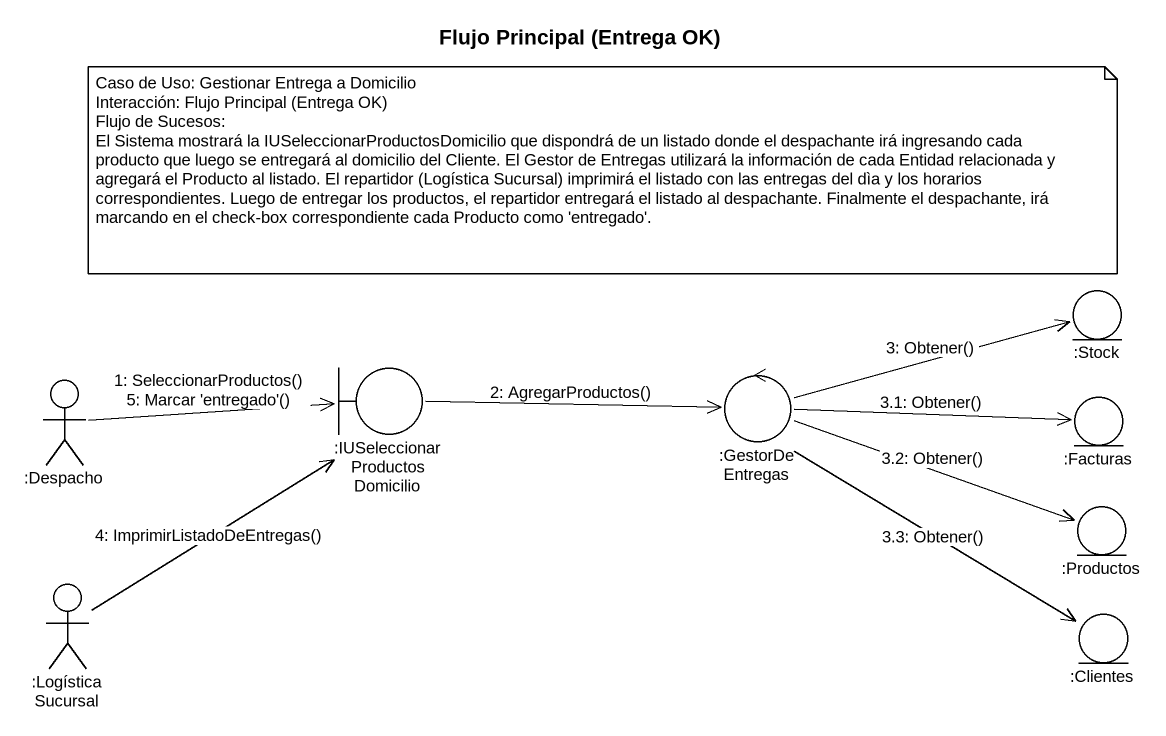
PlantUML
@startuml
title Flujo Principal (Entrega OK)
entity ":Stock" as Stock
actor ":Despacho" as Despacho
boundary ":IUSeleccionarProductosDomicilio" as IUSeleccionarProductosDomici
control ":GestorDeEntregas" as GestorDeEntregas
entity ":Facturas" as Facturas
entity ":Productos" as Productos
actor ":LogísticaSucursal" as LogísticaSucursal
entity ":Clientes" as Clientes
Despacho -right-> IUSeleccionarProductosDomici : 1: SeleccionarProductos()\n5: Marcar 'entregado'()
IUSeleccionarProductosDomici -right-> GestorDeEntregas : 2: AgregarProductos()
GestorDeEntregas -right-> Stock : 3: Obtener()
GestorDeEntregas -right-> Facturas : 3.1: Obtener()
GestorDeEntregas -right-> Productos : 3.2: Obtener()
GestorDeEntregas --> Clientes : 3.3: Obtener()
LogísticaSucursal -up-> IUSeleccionarProductosDomici : 4: ImprimirListadoDeEntregas()
note as N1
  Caso de Uso: Gestionar Entrega a Domicilio
  Interacción: Flujo Principal (Entrega OK)
  Flujo de Sucesos:
  El Sistema mostrará la IUSeleccionarProductosDomicilio que dispondrá de un listado donde el despachante irá ingresando cada producto que luego se entregará al domicilio del Cliente. El Gestor de Entregas utilizará la información de cada Entidad relacionada y agregará el Producto al listado. El repartidor (Logística Sucursal) imprimirá el listado con las entregas del dìa y los horarios correspondientes. Luego de entregar los productos, el repartidor entregará el listado al despachante. Finalmente el despachante, irá marcando en el check-box correspondiente cada Producto como 'entregado'.
end note
@enduml
